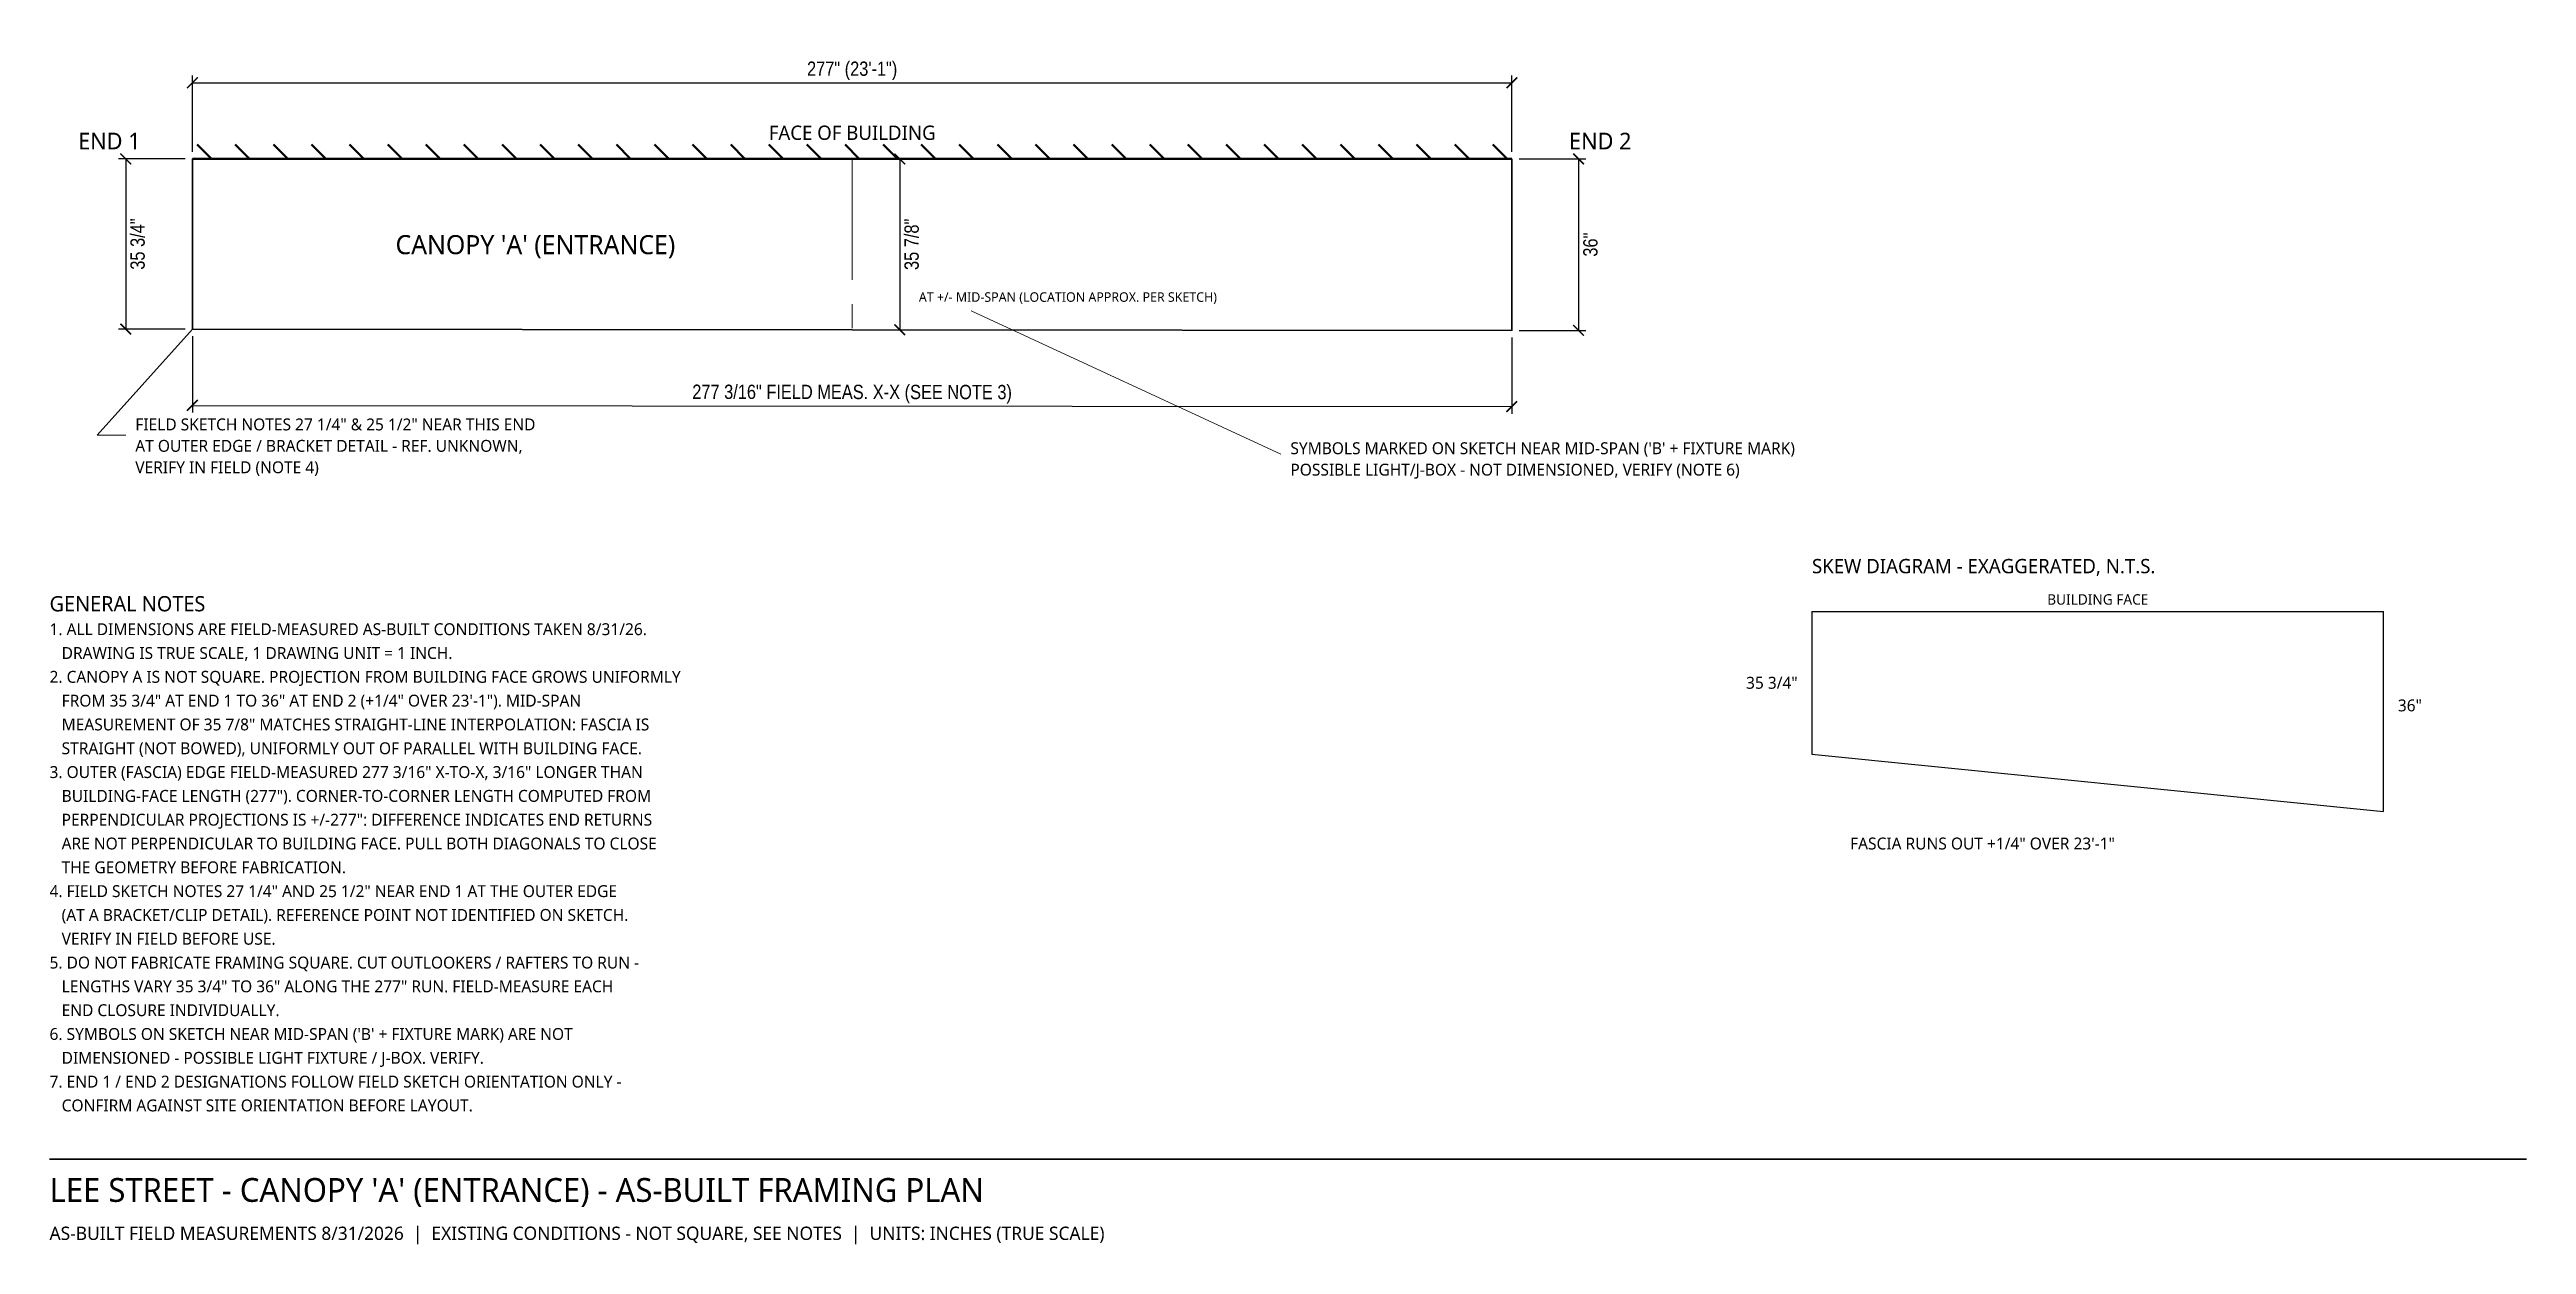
# Model space of a CAD drawing. Header units: inches. Extents: x -30 to 490, y -228 to 23.
import ezdxf
from ezdxf.enums import TextEntityAlignment as Align

# ---------------------------------------------------------------- set-up
doc = ezdxf.new("R2010")
doc.units = ezdxf.units.IN
doc.header["$LTSCALE"] = 8
doc.header["$MEASUREMENT"] = 0
doc.linetypes.add('CENTER', pattern=[5.08, 3.175, -0.635, 0.635, -0.635])
for name, color, linetype, lineweight in [('A-ANNO-DIMS', 5, 'Continuous', 18), ('A-ANNO-NOTE', 1, 'Continuous', 18), ('A-ANNO-TEXT', 7, 'Continuous', 18), ('A-ANNO-TTLB', 7, 'Continuous', 35), ('A-CANOPY', 7, 'Continuous', 35), ('A-DETL', 7, 'Continuous', 25), ('A-WALL', 7, 'Continuous', 50)]:
    doc.layers.add(name, color=color, linetype=linetype, lineweight=lineweight)
doc.styles.add('OpenSans', font='OpenSans-Regular.ttf')
doc.styles.add('OpenSansCondensed-Light', font='OpenSansCondensed-Light.ttf')
doc.dimstyles.new('EZDXF', dxfattribs={"dimtxt": 0.25, "dimasz": 0.175, "dimexe": 0.375, "dimexo": 0.125, "dimgap": 0.1, "dimtad": 1, "dimlfac": 100, "dimzin": 12, "dimdsep": 46, "dimtxsty": 'OpenSansCondensed-Light', "dimblk": 'ARCHTICK', "dimcen": 2.5, "dimazin": 3, "dimtfac": 0.5, "dimtmove": 2, "dimatfit": 3})

# ---------------------------------------------------------------- blocks, each defined once
blk = doc.blocks.new('_ARCHTICK')
at = {"color": 0, "linetype": 'BYBLOCK', "const_width": 0.15}
blk.add_lwpolyline([(-0.5, -0.5), (0.5, 0.5)], dxfattribs=at)

msp = doc.modelspace()

# ---------------------------------------------------------------- linework, layer by layer
at = {"layer": 'A-ANNO-DIMS', "linetype": 'CENTER'}
msp.add_line((138.5, 0), (138.5, -35.875), dxfattribs=at)
at = {"layer": 'A-ANNO-NOTE'}
for p, q in [((0, -35.75), (-20, -58)), ((163.5, -31.875), (228.5, -62)), ((-20, -58), (-14, -58))]:
    msp.add_line(p, q, dxfattribs=at)
at = {"layer": 'A-ANNO-TTLB'}
msp.add_line((-30, -210), (490, -210), dxfattribs=at)
at = {"layer": 'A-CANOPY'}
msp.add_lwpolyline([(0, 0), (0, -35.75), (277, -36), (277, 0)], dxfattribs=at)
at = {"layer": 'A-DETL'}
msp.add_line((340, -95), (460, -95), dxfattribs=at)
msp.add_lwpolyline([(340, -95), (340, -125), (460, -137), (460, -95)], dxfattribs=at)
at = {"layer": 'A-WALL'}
for p, q in [((0, 0), (277, 0)), ((4, 0), (1, 3)), ((12, 0), (9, 3)), ((20, 0), (17, 3)), ((28, 0), (25, 3)), ((36, 0), (33, 3)), ((44, 0), (41, 3)), ((52, 0), (49, 3)), ((60, 0), (57, 3)), ((68, 0), (65, 3)), ((76, 0), (73, 3)), ((84, 0), (81, 3)), ((92, 0), (89, 3)), ((100, 0), (97, 3)), ((108, 0), (105, 3)), ((116, 0), (113, 3)), ((124, 0), (121, 3)), ((132, 0), (129, 3)), ((140, 0), (137, 3)), ((148, 0), (145, 3)), ((156, 0), (153, 3)), ((164, 0), (161, 3)), ((172, 0), (169, 3)), ((180, 0), (177, 3)), ((188, 0), (185, 3)), ((196, 0), (193, 3)), ((204, 0), (201, 3)), ((212, 0), (209, 3)), ((220, 0), (217, 3)), ((228, 0), (225, 3)), ((236, 0), (233, 3)), ((244, 0), (241, 3)), ((252, 0), (249, 3)), ((260, 0), (257, 3)), ((268, 0), (265, 3)), ((276, 0), (273, 3))]:
    msp.add_line(p, q, dxfattribs=at)

# ---------------------------------------------------------------- texts
at = {"layer": 'A-ANNO-NOTE', "style": 'OpenSans'}
for s, p in [('FIELD SKETCH NOTES 27 1/4" & 25 1/2" NEAR THIS END', (-12, -57)), ('AT OUTER EDGE / BRACKET DETAIL - REF. UNKNOWN,', (-12, -61.5)), ("SYMBOLS MARKED ON SKETCH NEAR MID-SPAN ('B' + FIXTURE MARK)", (230.5, -62)), ('VERIFY IN FIELD (NOTE 4)', (-12, -66)), ('POSSIBLE LIGHT/J-BOX - NOT DIMENSIONED, VERIFY (NOTE 6)', (230.5, -66.5))]:
    msp.add_text(s, height=2.5, dxfattribs=at).set_placement(p)
at = {"layer": 'A-ANNO-TEXT', "style": 'OpenSans'}
for s, height, p in [('END 1', 3.5, (-24, 2)), ('END 2', 3.5, (289, 2)), ('AT +/- MID-SPAN (LOCATION APPROX. PER SKETCH)', 2, (152.5, -30)), ('GENERAL NOTES', 3.2, (-30, -95)), ('1. ALL DIMENSIONS ARE FIELD-MEASURED AS-BUILT CONDITIONS TAKEN 8/31/26.', 2.5, (-30, -100)), ('   DRAWING IS TRUE SCALE, 1 DRAWING UNIT = 1 INCH.', 2.5, (-30, -105)), ('2. CANOPY A IS NOT SQUARE. PROJECTION FROM BUILDING FACE GROWS UNIFORMLY', 2.5, (-30, -110)), ('   FROM 35 3/4" AT END 1 TO 36" AT END 2 (+1/4" OVER 23\'-1"). MID-SPAN', 2.5, (-30, -115)), ('   MEASUREMENT OF 35 7/8" MATCHES STRAIGHT-LINE INTERPOLATION: FASCIA IS', 2.5, (-30, -120)), ('   STRAIGHT (NOT BOWED), UNIFORMLY OUT OF PARALLEL WITH BUILDING FACE.', 2.5, (-30, -125)), ('3. OUTER (FASCIA) EDGE FIELD-MEASURED 277 3/16" X-TO-X, 3/16" LONGER THAN', 2.5, (-30, -130)), ('   BUILDING-FACE LENGTH (277"). CORNER-TO-CORNER LENGTH COMPUTED FROM', 2.5, (-30, -135)), ('   PERPENDICULAR PROJECTIONS IS +/-277": DIFFERENCE INDICATES END RETURNS', 2.5, (-30, -140)), ('   ARE NOT PERPENDICULAR TO BUILDING FACE. PULL BOTH DIAGONALS TO CLOSE', 2.5, (-30, -145)), ('   THE GEOMETRY BEFORE FABRICATION.', 2.5, (-30, -150)), ('4. FIELD SKETCH NOTES 27 1/4" AND 25 1/2" NEAR END 1 AT THE OUTER EDGE', 2.5, (-30, -155)), ('   (AT A BRACKET/CLIP DETAIL). REFERENCE POINT NOT IDENTIFIED ON SKETCH.', 2.5, (-30, -160)), ('   VERIFY IN FIELD BEFORE USE.', 2.5, (-30, -165)), ('5. DO NOT FABRICATE FRAMING SQUARE. CUT OUTLOOKERS / RAFTERS TO RUN -', 2.5, (-30, -170)), ('   LENGTHS VARY 35 3/4" TO 36" ALONG THE 277" RUN. FIELD-MEASURE EACH', 2.5, (-30, -175)), ('   END CLOSURE INDIVIDUALLY.', 2.5, (-30, -180)), ("6. SYMBOLS ON SKETCH NEAR MID-SPAN ('B' + FIXTURE MARK) ARE NOT", 2.5, (-30, -185)), ('   DIMENSIONED - POSSIBLE LIGHT FIXTURE / J-BOX. VERIFY.', 2.5, (-30, -190)), ('7. END 1 / END 2 DESIGNATIONS FOLLOW FIELD SKETCH ORIENTATION ONLY -', 2.5, (-30, -195)), ('   CONFIRM AGAINST SITE ORIENTATION BEFORE LAYOUT.', 2.5, (-30, -200))]:
    msp.add_text(s, height=height, dxfattribs=at).set_placement(p)
for s, height, p in [('FACE OF BUILDING', 3, (138.5, 5.5)), ("CANOPY 'A' (ENTRANCE)", 4, (72, -18))]:
    msp.add_text(s, height=height, dxfattribs=at).set_placement(p, align=Align.MIDDLE_CENTER)
at = {"layer": 'A-ANNO-TTLB', "style": 'OpenSans'}
for s, height, p in [("LEE STREET - CANOPY 'A' (ENTRANCE) - AS-BUILT FRAMING PLAN", 5, (-30, -219)), ('AS-BUILT FIELD MEASUREMENTS 8/31/2026  |  EXISTING CONDITIONS - NOT SQUARE, SEE NOTES  |  UNITS: INCHES (TRUE SCALE)', 2.8, (-30, -227))]:
    msp.add_text(s, height=height, dxfattribs=at).set_placement(p)
at = {"layer": 'A-DETL', "style": 'OpenSans'}
for s, height, p in [('SKEW DIAGRAM - EXAGGERATED, N.T.S.', 3, (340, -87)), ('36"', 2.5, (463, -116)), ('FASCIA RUNS OUT +1/4" OVER 23\'-1"', 2.5, (348, -145))]:
    msp.add_text(s, height=height, dxfattribs=at).set_placement(p)
msp.add_text('BUILDING FACE', height=2.2, dxfattribs=at).set_placement((400, -92.5), align=Align.MIDDLE_CENTER)
msp.add_text('35 3/4"', height=2.5, dxfattribs=at).set_placement((337, -110), align=Align.MIDDLE_RIGHT)

# ---------------------------------------------------------------- dimensions: what is measured, and where the dimension line sits
at = {"layer": 'A-ANNO-DIMS'}
msp.add_linear_dim(base=(0, 16), p1=(0, 0), p2=(277, 0), text='277" (23\'-1")', dimstyle='EZDXF', override={"dimtxt": 3, "dimasz": 2.25, "dimexe": 1.5, "dimexo": 1.5, "dimgap": 1, "dimtad": 1, "dimtih": 0, "dimtoh": 0, "dimclrd": 5, "dimclre": 5, "dimclrt": 5}, dxfattribs=at).render()
for base, p1, p2, angle, text in [((-14, 0), (0, 0), (0, -35.75), 90, '35 3/4"'), ((148.5, 0), (138.5, 0), (138.5, -35.875), 90, '35 7/8"'), ((291, 0), (277, 0), (277, -36), 90, '36"'), ((-0.01444, -51.74999), (0, -35.75), (277, -36), 359.948289, '277 3/16" FIELD MEAS. X-X (SEE NOTE 3)')]:
    msp.add_linear_dim(base=base, p1=p1, p2=p2, angle=angle, text=text, dimstyle='EZDXF', override={"dimtxt": 3, "dimasz": 2.25, "dimexe": 1.5, "dimexo": 1.5, "dimgap": 1, "dimtad": 1, "dimtih": 0, "dimtoh": 0, "dimclrd": 5, "dimclre": 5, "dimclrt": 5}, dxfattribs=at).render()

doc.saveas('drawing.dxf')
